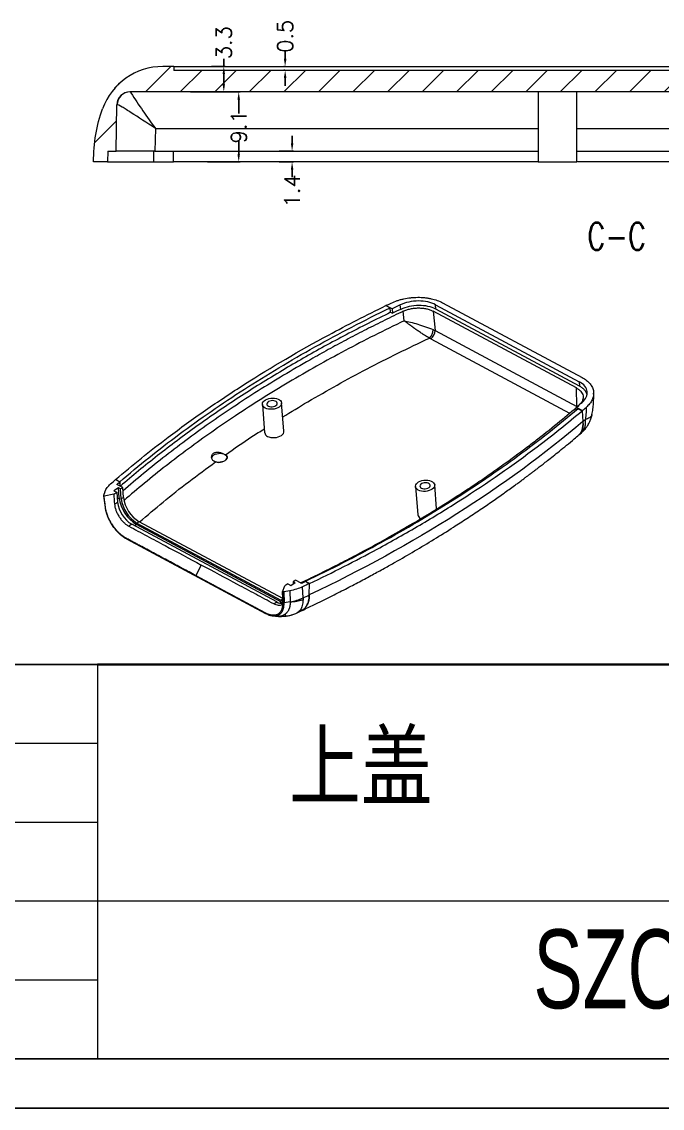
# Model space of a CAD drawing. Header units: inches. Extents: x 2883 to 4028, y 1129 to 1398.
# Drawn here: x 3093.4 to 3176.6, y 1128.8 to 1269.9 of the extents above; entities that cross this region are included whole.
import ezdxf

# ---------------------------------------------------------------- set-up
doc = ezdxf.new("R2010")
doc.units = ezdxf.units.IN
doc.header["$LTSCALE"] = 15
doc.layers.add('文字', color=81, linetype='Continuous')
doc.layers.add('粗实线', color=7, linetype='Continuous', lineweight=30)
doc.layers.add('细实线', color=3, linetype='Continuous', lineweight=9)
doc.styles.add('SLDTEXTSTYLE3', font='TXT', dxfattribs={"width": 0.75, "bigfont": 'bigfont'})
doc.styles.get("Standard").update_dxf_attribs({"font": 'txt', "bigfont": 'gbcbig.shx'})
doc.styles.add('宋体', font='', dxfattribs={"width": 0.8, "height": 3.5})
doc.styles.add('长仿宋', font='', dxfattribs={"width": 0.7, "height": 4})
doc.styles.get('宋体').set_extended_font_data('SimSun')
doc.styles.get('长仿宋').set_extended_font_data('SimSun')
doc.dimstyles.new('2.5', dxfattribs={"dimtxt": 2, "dimasz": 1, "dimexe": 0.18, "dimexo": 0.0625, "dimgap": 0.09, "dimtad": 0, "dimdsep": 46, "dimtxsty": 'Standard', "dimcen": 1, "dimclrd": 3, "dimclre": 3, "dimadec": 0, "dimazin": 2, "dimtfac": 1, "dimtofl": 0, "dimtmove": 0, "dimatfit": 3, "dimfxl": 1, "dimtolj": 1, "dimtzin": 0, "dimarcsym": 0})

# ---------------------------------------------------------------- blocks, each defined once
blk = doc.blocks.new('SW_NOTE_4')
at = {"color": 0, "linetype": 'Continuous', "lineweight": 0, "insert": (22.23, 5.8), "char_height": 3.5, "attachment_point": 2, "style": 'SLDTEXTSTYLE3'}
blk.add_mtext('C-C', dxfattribs=at)
blk = doc.blocks.new('*D271')
at = {"color": 3, "lineweight": -2}
for p, q in [((3119.63, 1264.12), (3119.63, 1265.12)), ((3118.03, 1264.12), (3119.81, 1264.12)), ((3119.63, 1261.82), (3119.63, 1263.12)), ((3118.03, 1260.82), (3119.81, 1260.82))]:
    blk.add_line(p, q, dxfattribs=at)
at = {"color": 3}
for points in [[(3119.46, 1263.12), (3119.79, 1263.12), (3119.63, 1264.12)], [(3119.46, 1261.82), (3119.79, 1261.82), (3119.63, 1260.82)]]:
    blk.add_solid(points, dxfattribs=at)
at = {"layer": 'Defpoints', "color": 0}
for p in [(3117.97, 1264.12), (3119.63, 1264.12), (3117.97, 1260.82)]:
    blk.add_point(p, dxfattribs=at)
at = {"color": 0, "insert": (3119.63, 1267.21), "char_height": 2, "attachment_point": 5, "rotation": 90}
blk.add_mtext('\\A1;3.3', dxfattribs=at)
blk = doc.blocks.new('*D272')
at = {"color": 3, "lineweight": -2}
for p, q in [((3127.6, 1265.12), (3127.6, 1266.12)), ((3127.54, 1264.12), (3127.42, 1264.12)), ((3127.54, 1263.62), (3127.42, 1263.62)), ((3127.6, 1262.62), (3127.6, 1261.62))]:
    blk.add_line(p, q, dxfattribs=at)
at = {"color": 3}
for points in [[(3127.43, 1265.12), (3127.77, 1265.12), (3127.6, 1264.12)], [(3127.43, 1262.62), (3127.77, 1262.62), (3127.6, 1263.62)]]:
    blk.add_solid(points, dxfattribs=at)
at = {"layer": 'Defpoints', "color": 0}
for p in [(3127.6, 1264.12), (3127.6, 1264.12), (3127.6, 1263.62)]:
    blk.add_point(p, dxfattribs=at)
at = {"color": 0, "insert": (3127.6, 1268.04), "char_height": 2, "attachment_point": 5, "rotation": 90}
blk.add_mtext('\\A1;0.5', dxfattribs=at)
blk = doc.blocks.new('*D273')
at = {"color": 3, "lineweight": -2}
for p, q in [((3115.29, 1260.82), (3121.75, 1260.82)), ((3121.57, 1259.82), (3121.57, 1258.02)), ((3121.57, 1252.72), (3121.57, 1254.51)), ((3117.5, 1251.72), (3121.75, 1251.72))]:
    blk.add_line(p, q, dxfattribs=at)
at = {"color": 3}
for points in [[(3121.4, 1259.82), (3121.73, 1259.82), (3121.57, 1260.82)], [(3121.4, 1252.72), (3121.73, 1252.72), (3121.57, 1251.72)]]:
    blk.add_solid(points, dxfattribs=at)
at = {"layer": 'Defpoints', "color": 0}
for p in [(3115.23, 1260.82), (3121.57, 1260.82), (3117.44, 1251.72)]:
    blk.add_point(p, dxfattribs=at)
at = {"color": 0, "insert": (3121.57, 1256.27), "char_height": 2, "attachment_point": 5, "rotation": 90}
blk.add_mtext('\\A1;9.1', dxfattribs=at)
blk = doc.blocks.new('*D274')
at = {"color": 3, "lineweight": -2}
for p, q in [((3128.5, 1254.12), (3128.5, 1255.12)), ((3126.83, 1253.12), (3128.68, 1253.12)), ((3126.83, 1251.72), (3128.68, 1251.72)), ((3128.5, 1250.72), (3128.5, 1249.72))]:
    blk.add_line(p, q, dxfattribs=at)
at = {"color": 3}
for points in [[(3128.34, 1254.12), (3128.67, 1254.12), (3128.5, 1253.12)], [(3128.34, 1250.72), (3128.67, 1250.72), (3128.5, 1251.72)]]:
    blk.add_solid(points, dxfattribs=at)
at = {"layer": 'Defpoints', "color": 0}
for p in [(3126.77, 1253.12), (3126.77, 1251.72), (3128.5, 1251.72)]:
    blk.add_point(p, dxfattribs=at)
at = {"color": 0, "insert": (3128.5, 1247.96), "char_height": 2, "attachment_point": 5, "rotation": 90}
blk.add_mtext('\\A1;1.4', dxfattribs=at)

msp = doc.modelspace()

# ---------------------------------------------------------------- hatches: boundary and pattern name
at = {"linetype": 'Continuous', "lineweight": 0}
h = msp.add_hatch(dxfattribs=at)
h.set_pattern_fill('ANSI31', color=4, style=0)
h.set_pattern_definition([(45, (2670.899, 1087.1653), (-2.245064, 2.245064), [])])
edge = h.paths.add_edge_path(flags=0)
edge.add_line((3220.11, 1261.915), (3220.11, 1261.944))
edge.add_arc((3219.81, 1261.944), 0.3, 0, 59.53447)
edge.add_line((3219.962, 1262.202), (3218.823, 1262.873))
edge.add_arc((3214.259, 1255.115), 9, 59.53286, 90.00185)
edge.add_line((3214.259, 1264.115), (3213.859, 1264.115))
edge.add_line((3213.859, 1264.115), (3213.859, 1263.615))
edge.add_line((3213.859, 1263.615), (3113.159, 1263.615))
edge.add_line((3113.159, 1263.615), (3113.159, 1264.115))
edge.add_line((3113.159, 1264.115), (3111.689, 1264.115))
edge.add_arc((3111.689, 1255.815), 8.3, 90, 160.15821)
edge.add_spline(control_points=[(3103.882, 1258.633), (3103.101, 1256.468), (3102.71, 1254.162), (3102.71, 1251.715)], knot_values=[0.6238136, 0.6238136, 0.6238136, 0.6238136, 1, 1, 1, 1], weights=[1, 1, 1, 1], degree=3, periodic=0)
edge.add_line((3102.71, 1251.715), (3104.51, 1251.715))
edge.add_line((3104.51, 1251.715), (3104.559, 1253.115))
edge.add_line((3104.559, 1253.115), (3105.635, 1253.115))
edge.add_line((3105.635, 1253.115), (3105.74, 1259.145))
edge.add_arc((3107.439, 1259.115), 1.7, 90, 179, ccw=False)
edge.add_line((3107.439, 1260.815), (3214.31, 1260.815))
edge.add_line((3214.31, 1260.815), (3214.31, 1260.215))
edge.add_line((3214.31, 1260.215), (3215.135, 1260.215))
edge.add_line((3215.135, 1260.215), (3215.135, 1260.79))
edge.add_line((3215.135, 1260.79), (3216.785, 1260.79))
edge.add_line((3216.785, 1260.79), (3216.785, 1259.765))
edge.add_line((3216.785, 1259.765), (3217.885, 1259.765))
edge.add_line((3217.885, 1259.765), (3220.11, 1261.915))

# ---------------------------------------------------------------- linework, layer by layer
at = {"color": 7, "linetype": 'Continuous', "lineweight": 15}
for p, q in [((3113.159, 1264.115), (3111.689, 1264.115)), ((3113.159, 1264.115), (3113.159, 1263.615)), ((3213.859, 1263.615), (3113.159, 1263.615)), ((3214.31, 1260.815), (3107.439, 1260.815)), ((3160.477, 1260.815), (3160.477, 1251.715)), ((3165.477, 1251.715), (3165.477, 1260.815)), ((3105.635, 1253.115), (3105.74, 1259.145)), ((3110.736, 1256.077), (3110.683, 1253.115)), ((3104.559, 1253.115), (3104.51, 1251.715)), ((3104.559, 1253.115), (3105.635, 1253.115)), ((3110.493, 1253.115), (3110.485, 1251.715)), ((3113.11, 1251.715), (3113.11, 1253.115)), ((3104.51, 1251.715), (3102.71, 1251.715)), ((3160.477, 1251.715), (3165.477, 1251.715)), ((3140.7, 1233.049), (3141.236, 1232.762)), ((3141.236, 1232.762), (3140.7, 1233.049)), ((3141.487, 1232.627), (3141.236, 1232.762)), ((3141.307, 1232.182), (3141.236, 1232.762)), ((3141.487, 1232.627), (3141.549, 1232.052)), ((3142.617, 1232.565), (3142.558, 1233.142)), ((3147.14, 1233.163), (3165.816, 1223.153)), ((3147.168, 1232.586), (3147.14, 1233.163)), ((3165.844, 1222.576), (3147.168, 1232.586)), ((3148.057, 1233.418), (3166.17, 1223.709)), ((3141.307, 1232.182), (3141.549, 1232.052)), ((3143.069, 1231.075), (3142.94, 1232.313)), ((3165.439, 1222.347), (3146.813, 1232.331)), ((3146.813, 1232.331), (3147.075, 1229.812)), ((3147.075, 1229.812), (3165.488, 1219.942)), ((3165.816, 1223.153), (3165.844, 1222.576)), ((3165.488, 1219.942), (3165.439, 1222.347)), ((3124.647, 1220.209), (3124.938, 1216.53)), ((3127.431, 1216.727), (3127.139, 1220.406)), ((3165.648, 1219.677), (3165.397, 1219.811)), ((3165.413, 1219.483), (3165.397, 1219.811)), ((3165.648, 1219.677), (3166.183, 1219.39)), ((3165.648, 1219.677), (3165.648, 1219.661)), ((3166.183, 1219.39), (3165.648, 1219.677)), ((3166.183, 1219.39), (3166.29, 1217.987)), ((3166.183, 1219.39), (3166.29, 1217.987)), ((3165.749, 1216.246), (3166.081, 1216.528)), ((3106.113, 1210.162), (3105.577, 1210.45)), ((3105.577, 1210.45), (3106.113, 1210.162)), ((3106.501, 1209.415), (3105.728, 1209.829)), ((3106.16, 1209.598), (3106.113, 1210.162)), ((3106.113, 1210.162), (3106.135, 1209.612)), ((3104.191, 1208.874), (3104.019, 1208.398)), ((3105.327, 1208.562), (3104.072, 1208.312)), ((3105.327, 1208.562), (3105.716, 1208.81)), ((3105.937, 1209.376), (3105.354, 1209.004)), ((3105.354, 1209.004), (3105.716, 1208.81)), ((3105.716, 1208.81), (3105.818, 1207.516)), ((3106.039, 1208.082), (3105.937, 1209.376)), ((3106.21, 1209.229), (3105.937, 1209.376)), ((3106.501, 1209.415), (3106.21, 1209.229)), ((3106.312, 1207.935), (3106.21, 1209.229)), ((3106.604, 1208.121), (3106.501, 1209.415)), ((3144.535, 1209.549), (3144.826, 1205.87)), ((3147.274, 1206.632), (3147.027, 1209.746)), ((3104.018, 1208.364), (3104.199, 1206.882)), ((3104.241, 1206.841), (3104.059, 1208.319)), ((3104.059, 1208.319), (3104.072, 1208.312)), ((3105.43, 1207.268), (3105.818, 1207.516)), ((3106.604, 1208.121), (3106.312, 1207.935)), ((3107.683, 1204.639), (3107.295, 1204.391)), ((3126.513, 1194.546), (3107.683, 1204.639)), ((3127.129, 1194.503), (3108.299, 1204.596)), ((3108.642, 1204.977), (3108.351, 1204.791)), ((3108.351, 1204.791), (3127.04, 1194.774)), ((3127.292, 1194.981), (3108.642, 1204.977)), ((3145.19, 1205.405), (3145.235, 1205.382)), ((3125.019, 1193.124), (3106.969, 1202.799)), ((3106.995, 1202.74), (3125.062, 1193.055)), ((3116.71, 1199.344), (3115.993, 1197.973)), ((3128.928, 1197.394), (3128.636, 1197.208)), ((3128.91, 1197.062), (3128.636, 1197.208)), ((3128.636, 1197.208), (3128.661, 1196.903)), ((3129.701, 1196.98), (3128.928, 1197.394)), ((3130.234, 1197.233), (3130.77, 1196.946)), ((3130.234, 1197.233), (3130.77, 1196.946)), ((3127.261, 1195.882), (3127.577, 1196.636)), ((3127.261, 1195.882), (3127.274, 1195.875)), ((3127.274, 1195.875), (3127.322, 1194.469)), ((3128.207, 1196.001), (3127.412, 1195.859)), ((3127.412, 1195.859), (3127.459, 1194.447)), ((3127.966, 1196.884), (3127.577, 1196.636)), ((3127.966, 1196.884), (3128.327, 1196.69)), ((3128.207, 1196.001), (3128.255, 1194.577)), ((3128.327, 1196.69), (3128.91, 1197.062)), ((3129.92, 1195.068), (3129.871, 1196.519)), ((3130.74, 1195.457), (3130.77, 1196.946)), ((3130.74, 1195.457), (3130.77, 1196.946)), ((3126.125, 1194.298), (3126.513, 1194.546)), ((3127.303, 1194.653), (3127.04, 1194.774)), ((3127.311, 1194.414), (3127.129, 1194.503)), ((3128.255, 1194.57), (3127.459, 1194.447)), ((3128.255, 1194.57), (3128.255, 1194.577)), ((3129.16, 1193.136), (3129.666, 1193.377))]:
    msp.add_line(p, q, dxfattribs=at)
at = {"color": 8, "linetype": 'Continuous', "lineweight": 15}
for p, q in [((3146.529, 1228.753), (3164.559, 1219.089)), ((3165.525, 1219.92), (3165.488, 1219.942)), ((3165.488, 1219.942), (3165.49, 1219.886)), ((3105.786, 1207.92), (3106.039, 1208.082)), ((3108.299, 1204.596), (3108.054, 1204.44)), ((3106.984, 1202.755), (3107.03, 1202.728)), ((3127.129, 1194.503), (3126.934, 1194.379)), ((3127.04, 1194.774), (3127.293, 1194.935))]:
    msp.add_line(p, q, dxfattribs=at)
for p, q in [((3103.241, 1186.411), (3026.382, 1186.411)), ((2892.756, 1135.172), (3256.96, 1135.172)), ((2882.911, 1128.767), (3263.365, 1128.767))]:
    msp.add_line(p, q)
at = {"color": 7, "linetype": 'Continuous', "lineweight": 15, "flags": 128}
for points in [[(3125.011, 1219.744), (3124.851, 1219.85), (3124.735, 1219.976), (3124.665, 1220.115), (3124.646, 1220.262), (3124.678, 1220.41), (3124.76, 1220.555), (3124.888, 1220.689), (3125.058, 1220.808), (3125.261, 1220.906), (3125.491, 1220.98), (3125.736, 1221.026), (3125.989, 1221.043), (3126.237, 1221.029), (3126.472, 1220.987), (3126.682, 1220.916), (3126.861, 1220.82), (3126.999, 1220.704), (3127.093, 1220.571), (3127.137, 1220.427), (3127.131, 1220.279), (3127.073, 1220.131), (3126.968, 1219.991), (3126.818, 1219.864), (3126.631, 1219.755), (3126.413, 1219.669), (3126.175, 1219.608), (3125.924, 1219.577), (3125.672, 1219.575), (3125.43, 1219.603), (3125.206, 1219.66), (3125.011, 1219.744)], [(3125.417, 1220.003), (3125.563, 1219.945), (3125.733, 1219.915), (3125.916, 1219.913), (3126.097, 1219.941), (3126.262, 1219.996), (3126.401, 1220.074), (3126.501, 1220.169), (3126.557, 1220.274), (3126.563, 1220.382), (3126.52, 1220.485), (3126.43, 1220.574), (3126.301, 1220.644), (3126.141, 1220.688), (3125.963, 1220.704), (3125.779, 1220.691), (3125.604, 1220.65), (3125.451, 1220.583), (3125.33, 1220.495), (3125.251, 1220.394), (3125.22, 1220.286), (3125.239, 1220.18), (3125.306, 1220.083), (3125.417, 1220.003)], [(3125.302, 1216.065), (3125.498, 1215.981), (3125.721, 1215.924), (3125.964, 1215.896), (3126.215, 1215.898), (3126.466, 1215.929), (3126.705, 1215.989), (3126.922, 1216.076), (3127.11, 1216.185), (3127.259, 1216.312), (3127.365, 1216.452), (3127.422, 1216.6), (3127.431, 1216.727)], [(3118.057, 1213.197), (3118.062, 1213.29), (3118.112, 1213.421), (3118.209, 1213.544), (3118.349, 1213.654), (3118.524, 1213.745), (3118.725, 1213.812), (3118.943, 1213.853), (3119.166, 1213.864), (3119.384, 1213.846), (3119.585, 1213.8), (3119.76, 1213.727), (3119.899, 1213.631), (3119.996, 1213.518), (3120.046, 1213.393), (3120.046, 1213.262), (3119.996, 1213.131), (3119.899, 1213.008), (3119.759, 1212.898), (3119.584, 1212.807), (3119.383, 1212.74), (3119.165, 1212.699), (3118.942, 1212.688), (3118.724, 1212.706), (3118.523, 1212.752), (3118.348, 1212.825), (3118.348, 1212.825)], [(3118.544, 1212.746), (3118.753, 1212.702), (3118.978, 1212.688), (3119.207, 1212.705), (3119.428, 1212.752), (3119.629, 1212.827), (3119.8, 1212.925), (3119.931, 1213.042), (3120.017, 1213.171), (3120.051, 1213.306), (3120.033, 1213.439), (3119.964, 1213.564), (3119.847, 1213.673)], [(3144.898, 1209.084), (3144.739, 1209.19), (3144.622, 1209.316), (3144.553, 1209.455), (3144.534, 1209.602), (3144.566, 1209.75), (3144.648, 1209.895), (3144.776, 1210.029), (3144.945, 1210.148), (3145.149, 1210.246), (3145.378, 1210.32), (3145.624, 1210.366), (3145.876, 1210.383), (3146.125, 1210.369), (3146.359, 1210.327), (3146.57, 1210.256), (3146.748, 1210.16), (3146.887, 1210.044), (3146.98, 1209.911), (3147.025, 1209.767), (3147.018, 1209.619), (3146.961, 1209.471), (3146.856, 1209.331), (3146.706, 1209.204), (3146.519, 1209.095), (3146.301, 1209.008), (3146.062, 1208.948), (3145.812, 1208.917), (3145.56, 1208.915), (3145.317, 1208.943), (3145.094, 1209), (3144.898, 1209.084)], [(3145.304, 1209.343), (3145.45, 1209.285), (3145.621, 1209.255), (3145.804, 1209.253), (3145.984, 1209.281), (3146.15, 1209.336), (3146.288, 1209.414), (3146.389, 1209.509), (3146.445, 1209.614), (3146.451, 1209.722), (3146.408, 1209.825), (3146.318, 1209.914), (3146.188, 1209.984), (3146.028, 1210.028), (3145.85, 1210.044), (3145.667, 1210.031), (3145.492, 1209.99), (3145.339, 1209.923), (3145.218, 1209.835), (3145.139, 1209.734), (3145.108, 1209.626), (3145.126, 1209.52), (3145.194, 1209.423), (3145.304, 1209.343)]]:
    msp.add_lwpolyline(points, dxfattribs=at)
at = {"color": 7, "linetype": 'Continuous', "lineweight": 15}
for centre, radius, start, end in [((3111.689, 1255.815), 8.3, 90, 160.15821), ((3107.439, 1259.115), 1.7, 90, 179), ((3107.471, 1259.121), 1.695, 90.17089, 178.86862), ((3145.431, 1229.89), 1.399, 311.19398, 1.45353), ((3145.809, 1229.795), 1.266, 304.63105, 0.74522), ((3125.537, 1216.623), 0.605, 188.84735, 247.1915), ((3109.673, 1207.972), 3.882, 186.74334, 239.1661), ((3110.744, 1208.657), 4.74, 186.96415, 238.94528), ((3110.542, 1208.444), 4.26, 186.86176, 239.04768), ((3110.833, 1208.63), 4.26, 186.86176, 239.04768), ((3145.424, 1205.963), 0.605, 188.84735, 247.1915), ((3127.235, 1195.736), 1.391, 238.77012, 273.36506), ((3127.332, 1200.774), 6.266, 278.47764, 294.39812)]:
    msp.add_arc(centre, radius, start, end, dxfattribs=at)
at = {"color": 8, "linetype": 'Continuous', "lineweight": 15}
msp.add_arc((3176.936, 1305.034), 82.336, 212.59548, 216.48412, dxfattribs=at)
at = {"color": 7, "linetype": 'Continuous', "lineweight": 15}
for points, knots in [([(3113.159, 1264.115), (3129.813, 1264.115), (3146.668, 1264.115), (3180.397, 1264.115), (3197.23, 1264.115), (3213.859, 1264.115)], [0, 0, 0, 0, 0.5, 0.5, 1, 1, 1, 1]), ([(3107.466, 1260.815), (3107.481, 1260.8), (3107.499, 1260.783), (3107.56, 1260.691), (3107.568, 1260.679)], [0, 0, 0, 0, 0.8765776, 1, 1, 1, 1]), ([(3110.736, 1256.077), (3109.607, 1256.8), (3108.514, 1257.518), (3107.152, 1258.398), (3106.74, 1258.661), (3106.094, 1259.045), (3105.862, 1259.165), (3105.777, 1259.154)], [0, 0, 0, 0, 0.5, 0.5, 0.75, 0.75, 1, 1, 1, 1]), ([(3110.683, 1253.115), (3110.332, 1253.115), (3109.99, 1253.115), (3109.327, 1253.115), (3109.003, 1253.115), (3108.384, 1253.115), (3108.094, 1253.115), (3107.551, 1253.115), (3107.297, 1253.115), (3106.837, 1253.115), (3106.634, 1253.115), (3106.279, 1253.115), (3106.126, 1253.115), (3105.882, 1253.115), (3105.79, 1253.115), (3105.666, 1253.115), (3105.635, 1253.115), (3105.635, 1253.115)], [0, 0, 0, 0, 0.125, 0.125, 0.25, 0.25, 0.375, 0.375, 0.5, 0.5, 0.625, 0.625, 0.75, 0.75, 0.875, 0.875, 1, 1, 1, 1]), ([(3110.683, 1253.115), (3112.661, 1253.115), (3116.616, 1253.115), (3122.569, 1253.115), (3128.538, 1253.115), (3134.521, 1253.115), (3141.568, 1253.115), (3149.681, 1253.115), (3156.338, 1253.115), (3159.938, 1253.115), (3160.477, 1253.115)], [0, 0, 0, 0, 0.1200376, 0.2400751, 0.3601533, 0.4803541, 0.6005963, 0.7840543, 0.9676629, 1, 1, 1, 1]), ([(3165.477, 1253.115), (3166.339, 1253.115), (3170.273, 1253.115), (3177.302, 1253.115), (3186.557, 1253.115), (3195.829, 1253.115), (3205.088, 1253.115), (3211.235, 1253.115), (3214.31, 1253.115)], [0, 0, 0, 0, 0.0527374, 0.2404884, 0.4299732, 0.6196165, 0.809731, 1, 1, 1, 1]), ([(3104.51, 1251.715), (3104.51, 1251.715), (3105.111, 1251.715), (3106.204, 1251.715), (3107.298, 1251.715), (3108.818, 1251.715), (3110.485, 1251.715)], [0, 0, 0, 0, 0.5, 0.5, 0.5, 1, 1, 1, 1]), ([(3160.433, 1251.715), (3157.921, 1251.715), (3152.762, 1251.715), (3144.944, 1251.715), (3136.98, 1251.715), (3129.008, 1251.715), (3121.046, 1251.715), (3115.756, 1251.715), (3113.11, 1251.715)], [0, 0, 0, 0, 0.1586065, 0.3257798, 0.4940806, 0.6624835, 0.8311914, 1, 1, 1, 1]), ([(3213.01, 1251.715), (3210.604, 1251.715), (3205.791, 1251.715), (3198.542, 1251.715), (3191.272, 1251.715), (3183.98, 1251.715), (3176.473, 1251.715), (3170.332, 1251.715), (3166.628, 1251.715), (3165.563, 1251.715)], [0, 0, 0, 0, 0.15322003, 0.30644024, 0.45973654, 0.61326463, 0.76687129, 0.93298755, 1, 1, 1, 1]), ([(3141.387, 1233.38), (3141.634, 1233.499), (3141.894, 1233.604), (3142.301, 1233.741), (3142.44, 1233.784), (3142.723, 1233.862), (3142.869, 1233.898), (3143.31, 1233.994), (3143.607, 1234.042), (3144.058, 1234.092), (3144.209, 1234.105), (3144.513, 1234.122), (3144.666, 1234.127), (3145.122, 1234.13), (3145.42, 1234.116), (3145.859, 1234.071), (3146.003, 1234.053), (3146.29, 1234.007), (3146.432, 1233.98), (3146.847, 1233.89), (3147.109, 1233.815), (3147.605, 1233.638), (3147.84, 1233.534), (3148.057, 1233.418)], [0, 0, 0, 0, 0.125, 0.125, 0.1875, 0.1875, 0.25, 0.25, 0.375, 0.375, 0.4375, 0.4375, 0.5, 0.5, 0.625, 0.625, 0.6875, 0.6875, 0.75, 0.75, 0.875, 0.875, 1, 1, 1, 1]), ([(3105.577, 1210.45), (3107.758, 1212.326), (3110.034, 1214.161), (3113.977, 1217.139), (3115.589, 1218.306), (3118.898, 1220.602), (3120.596, 1221.731), (3125.818, 1225.061), (3129.452, 1227.191), (3135.669, 1230.544), (3138.157, 1231.816), (3140.7, 1233.049)], [0.09727704, 0.09727704, 0.09727704, 0.09727704, 0.28260282, 0.28260282, 0.40515184, 0.40515184, 0.52770086, 0.52770086, 0.7727989, 0.7727989, 0.93042382, 0.93042382, 0.93042382, 0.93042382]), ([(3106.113, 1210.162), (3107.338, 1211.218), (3108.596, 1212.262), (3111.171, 1214.323), (3112.49, 1215.34), (3115.189, 1217.347), (3116.569, 1218.337), (3119.392, 1220.289), (3120.832, 1221.249), (3123.769, 1223.139), (3125.266, 1224.069), (3128.319, 1225.897), (3129.874, 1226.796), (3134.613, 1229.439), (3137.875, 1231.134), (3141.236, 1232.762)], [0, 0, 0, 0, 0.125, 0.125, 0.25, 0.25, 0.375, 0.375, 0.5, 0.5, 0.625, 0.625, 0.75, 0.75, 1, 1, 1, 1]), ([(3147.14, 1233.163), (3146.545, 1233.483), (3145.756, 1233.656), (3144.917, 1233.652), (3144.079, 1233.648), (3143.24, 1233.467), (3142.558, 1233.142)], [0, 0, 0, 0, 0.5, 0.5, 0.5, 1, 1, 1, 1]), ([(3147.168, 1232.586), (3146.576, 1232.903), (3145.793, 1233.075), (3144.96, 1233.072), (3144.127, 1233.068), (3143.295, 1232.888), (3142.617, 1232.565)], [0, 0, 0, 0, 0.5, 0.5, 0.5, 1, 1, 1, 1]), ([(3142.94, 1232.313), (3143.084, 1232.381), (3143.235, 1232.442), (3143.551, 1232.548), (3143.716, 1232.593), (3144.058, 1232.667), (3144.231, 1232.695), (3144.58, 1232.733), (3144.757, 1232.743), (3145.11, 1232.744), (3145.283, 1232.736), (3145.622, 1232.701), (3145.79, 1232.675), (3146.111, 1232.604), (3146.263, 1232.561), (3146.55, 1232.458), (3146.687, 1232.398), (3146.813, 1232.331)], [0, 0, 0, 0, 0.125, 0.125, 0.25, 0.25, 0.375, 0.375, 0.5, 0.5, 0.625, 0.625, 0.75, 0.75, 0.875, 0.875, 1, 1, 1, 1]), ([(3141.307, 1232.182), (3140.333, 1231.705), (3138.386, 1230.75), (3135.527, 1229.274), (3132.713, 1227.765), (3129.951, 1226.219), (3127.167, 1224.596), (3124.369, 1222.893), (3121.564, 1221.105), (3118.827, 1219.28), (3116.153, 1217.413), (3113.545, 1215.506), (3111.006, 1213.56), (3108.544, 1211.588), (3106.97, 1210.25), (3106.187, 1209.584)], [0, 0, 0, 0, 0.0728157, 0.1456315, 0.2184836, 0.2914459, 0.3644454, 0.4434804, 0.5225638, 0.6017929, 0.6810705, 0.7608846, 0.8407474, 0.9207551, 1, 1, 1, 1]), ([(3142.94, 1232.313), (3142.134, 1231.925), (3140.522, 1231.148), (3138.146, 1229.954), (3135.8, 1228.736), (3133.488, 1227.494), (3130.812, 1226.007), (3127.798, 1224.258), (3124.479, 1222.228), (3121.248, 1220.144), (3118.1, 1218.002), (3115.038, 1215.806), (3112.069, 1213.553), (3109.222, 1211.281), (3107.421, 1209.74), (3106.535, 1208.982)], [0, 0, 0, 0, 0.0578501, 0.1157002, 0.1735698, 0.2314986, 0.2894473, 0.3778617, 0.4663488, 0.5550565, 0.6438383, 0.7334399, 0.8231165, 0.9130159, 1, 1, 1, 1]), ([(3146.352, 1228.837), (3146.327, 1228.85), (3146.278, 1228.876), (3146.201, 1228.917), (3146.122, 1228.961), (3146.039, 1229.008), (3145.954, 1229.057), (3145.866, 1229.109), (3145.776, 1229.164), (3145.683, 1229.221), (3145.589, 1229.28), (3145.382, 1229.412), (3145.047, 1229.636), (3144.678, 1229.893), (3144.383, 1230.102), (3144.101, 1230.304), (3143.797, 1230.527), (3143.547, 1230.714), (3143.365, 1230.85), (3143.222, 1230.959), (3143.117, 1231.039), (3143.069, 1231.075)], [0, 0, 0, 0, 0.0231997, 0.0468127, 0.0708381, 0.0952734, 0.1201146, 0.1453565, 0.1709924, 0.1970147, 0.2234147, 0.2501829, 0.3694445, 0.4996898, 0.5586985, 0.624091, 0.7492832, 0.8420431, 0.8749073, 0.9422889, 1, 1, 1, 1]), ([(3143.069, 1231.075), (3143.568, 1230.996), (3144.169, 1230.849), (3145.152, 1230.546), (3145.498, 1230.43), (3146.185, 1230.181), (3146.53, 1230.046), (3146.829, 1229.925)], [0, 0, 0, 0, 0.5, 0.5, 0.75, 0.75, 1, 1, 1, 1]), ([(3166.18, 1220.48), (3166.674, 1220.906), (3166.909, 1221.411), (3166.842, 1221.9), (3166.775, 1222.389), (3166.411, 1222.834), (3165.816, 1223.153)], [0, 0, 0, 0, 0.5, 0.5, 0.5, 1, 1, 1, 1]), ([(3166.823, 1221.47), (3166.814, 1221.515), (3166.784, 1221.675), (3166.63, 1221.932), (3166.365, 1222.23), (3166.085, 1222.44), (3165.896, 1222.546), (3165.844, 1222.576)], [0, 0, 0, 0, 0.1040756, 0.3688641, 0.6336747, 0.8984846, 1, 1, 1, 1]), ([(3166.17, 1223.709), (3166.387, 1223.593), (3166.581, 1223.467), (3166.839, 1223.262), (3166.92, 1223.191), (3167.071, 1223.044), (3167.141, 1222.968), (3167.333, 1222.734), (3167.434, 1222.572), (3167.549, 1222.32), (3167.58, 1222.235), (3167.631, 1222.061), (3167.65, 1221.973), (3167.685, 1221.707), (3167.682, 1221.529), (3167.637, 1221.262), (3167.615, 1221.173), (3167.559, 1220.994), (3167.523, 1220.905), (3167.399, 1220.64), (3167.291, 1220.469), (3167.026, 1220.136), (3166.868, 1219.973), (3166.687, 1219.819)], [0, 0, 0, 0, 0.125, 0.125, 0.1875, 0.1875, 0.25, 0.25, 0.375, 0.375, 0.4375, 0.4375, 0.5, 0.5, 0.625, 0.625, 0.6875, 0.6875, 0.75, 0.75, 0.875, 0.875, 1, 1, 1, 1]), ([(3165.439, 1222.347), (3165.552, 1222.279), (3165.779, 1222.144), (3166.033, 1221.898), (3166.214, 1221.629), (3166.312, 1221.342), (3166.325, 1221.045), (3166.251, 1220.747), (3166.111, 1220.472), (3165.962, 1220.309), (3165.895, 1220.236)], [0, 0, 0, 0, 0.1281418, 0.2562829, 0.384431, 0.5125783, 0.6406001, 0.7686213, 0.8964809, 1, 1, 1, 1]), ([(3167.462, 1218.892), (3167.506, 1219.134), (3167.593, 1219.614), (3167.66, 1220.294), (3167.689, 1220.907), (3167.688, 1221.356), (3167.679, 1221.614), (3167.676, 1221.696)], [0, 0, 0, 0, 0.2504602, 0.4969592, 0.7164434, 0.9098744, 1, 1, 1, 1]), ([(3129.608, 1197.03), (3130.238, 1197.331), (3131.879, 1198.115), (3134.282, 1199.319), (3137.412, 1200.942), (3140.543, 1202.645), (3143.707, 1204.459), (3146.779, 1206.298), (3149.506, 1208.012), (3152.036, 1209.678), (3154.006, 1211.02), (3156.33, 1212.657), (3158.471, 1214.233), (3160.927, 1216.115), (3163.211, 1217.933), (3164.938, 1219.401), (3165.747, 1220.088)], [0, 0, 0, 0, 0.0455474, 0.1185711, 0.1769911, 0.2794225, 0.3575439, 0.4245064, 0.5249507, 0.5811209, 0.6373094, 0.693856, 0.7843405, 0.8295897, 0.9201678, 1, 1, 1, 1]), ([(3130.234, 1197.233), (3131.924, 1198.04), (3133.592, 1198.864), (3136.876, 1200.545), (3138.493, 1201.402), (3141.674, 1203.15), (3143.24, 1204.041), (3146.317, 1205.857), (3147.827, 1206.78), (3150.788, 1208.657), (3152.24, 1209.61), (3155.086, 1211.549), (3156.481, 1212.534), (3160.569, 1215.527), (3163.17, 1217.576), (3165.648, 1219.677)], [0, 0, 0, 0, 0.125, 0.125, 0.25, 0.25, 0.375, 0.375, 0.5, 0.5, 0.625, 0.625, 0.75, 0.75, 1, 1, 1, 1]), ([(3166.687, 1219.819), (3166.689, 1219.757), (3166.693, 1219.634), (3166.695, 1219.384), (3166.69, 1219.144), (3166.675, 1218.881), (3166.656, 1218.672), (3166.628, 1218.448), (3166.604, 1218.307), (3166.594, 1218.245)], [0, 0, 0, 0, 0.1254548, 0.2507806, 0.5006956, 0.5931903, 0.7499195, 0.8899007, 1, 1, 1, 1]), ([(3130.77, 1196.946), (3133.775, 1198.381), (3136.701, 1199.868), (3141.427, 1202.426), (3143.273, 1203.467), (3146.893, 1205.596), (3148.667, 1206.684), (3153.881, 1210.019), (3157.19, 1212.322), (3162.357, 1216.238), (3164.306, 1217.8), (3166.183, 1219.39)], [0.09727704, 0.09727704, 0.09727704, 0.09727704, 0.28260282, 0.28260282, 0.40515184, 0.40515184, 0.52770086, 0.52770086, 0.7727989, 0.7727989, 0.93042382, 0.93042382, 0.93042382, 0.93042382]), ([(3166.085, 1216.526), (3166.176, 1216.609), (3166.347, 1216.763), (3166.557, 1216.998), (3166.715, 1217.197), (3166.848, 1217.387), (3166.99, 1217.613), (3167.156, 1217.929), (3167.337, 1218.361), (3167.418, 1218.702), (3167.463, 1218.891)], [0, 0, 0, 0, 0.1331588, 0.2474724, 0.3381767, 0.4066666, 0.4974034, 0.6243129, 0.7909056, 1, 1, 1, 1]), ([(3166.29, 1217.987), (3161.321, 1213.773), (3155.839, 1209.754), (3143.929, 1202.207), (3137.52, 1198.691), (3130.74, 1195.457)], [0, 0, 0, 0, 0.5, 0.5, 1, 1, 1, 1]), ([(3165.743, 1216.254), (3165.809, 1216.309), (3165.981, 1216.453), (3166.161, 1216.8), (3166.287, 1217.273), (3166.309, 1217.686), (3166.293, 1217.937), (3166.29, 1217.987)], [0, 0, 0, 0, 0.16203204, 0.42387961, 0.67558827, 0.93477767, 1, 1, 1, 1]), ([(3166.29, 1217.987), (3166.296, 1217.798), (3166.309, 1217.415), (3166.206, 1216.934), (3166.051, 1216.561), (3165.894, 1216.401), (3165.83, 1216.335)], [0, 0, 0, 0, 0.2691267, 0.5461267, 0.8152314, 1, 1, 1, 1]), ([(3129.833, 1193.457), (3130.331, 1193.694), (3131.55, 1194.273), (3133.416, 1195.197), (3135.395, 1196.201), (3137.223, 1197.156), (3138.906, 1198.057), (3140.449, 1198.903), (3142.278, 1199.928), (3144.441, 1201.177), (3146.974, 1202.697), (3149.238, 1204.111), (3151.23, 1205.4), (3152.918, 1206.523), (3154.52, 1207.619), (3156.002, 1208.66), (3157.095, 1209.447), (3157.843, 1209.994), (3158.282, 1210.317), (3158.686, 1210.617), (3159.036, 1210.879), (3159.314, 1211.088), (3159.522, 1211.245), (3159.672, 1211.359), (3159.801, 1211.457), (3159.981, 1211.594), (3160.26, 1211.807), (3160.653, 1212.109), (3161.14, 1212.487), (3161.738, 1212.955), (3162.446, 1213.516), (3163.268, 1214.177), (3164.186, 1214.928), (3165.027, 1215.626), (3165.555, 1216.077), (3165.751, 1216.244)], [0, 0, 0, 0, 0.0363979, 0.0890741, 0.1385372, 0.184788, 0.2278271, 0.2676546, 0.304386, 0.3710687, 0.4393636, 0.5092803, 0.5578643, 0.6068229, 0.6533359, 0.696797, 0.7372075, 0.7509007, 0.7642051, 0.7769182, 0.7876538, 0.7961495, 0.8024052, 0.806795, 0.8098819, 0.8143082, 0.8234591, 0.835624, 0.8508031, 0.8689969, 0.8917269, 0.9178884, 0.9474823, 0.9805099, 1, 1, 1, 1]), ([(3118.544, 1212.746), (3118.479, 1212.765), (3118.42, 1212.791), (3118.312, 1212.856), (3118.263, 1212.896), (3118.18, 1212.983), (3118.145, 1213.033), (3118.09, 1213.138), (3118.071, 1213.193), (3118.046, 1213.307), (3118.042, 1213.365), (3118.049, 1213.48), (3118.06, 1213.537), (3118.099, 1213.647), (3118.126, 1213.698), (3118.196, 1213.791), (3118.239, 1213.834), (3118.338, 1213.904), (3118.394, 1213.933), (3118.516, 1213.976), (3118.581, 1213.99), (3118.786, 1214.014), (3118.934, 1214.004), (3119.154, 1213.964), (3119.226, 1213.947), (3119.369, 1213.905), (3119.439, 1213.88), (3119.57, 1213.827), (3119.633, 1213.799), (3119.749, 1213.738), (3119.801, 1213.706), (3119.847, 1213.673)], [0, 0, 0, 0, 0.0625, 0.0625, 0.125, 0.125, 0.1875, 0.1875, 0.25, 0.25, 0.3125, 0.3125, 0.375, 0.375, 0.4375, 0.4375, 0.5, 0.5, 0.5625, 0.5625, 0.625, 0.625, 0.75, 0.75, 0.8125, 0.8125, 0.875, 0.875, 0.9375, 0.9375, 1, 1, 1, 1]), ([(3104.191, 1208.874), (3104.256, 1209.053), (3104.351, 1209.229), (3104.6, 1209.57), (3104.751, 1209.733), (3104.929, 1209.889)], [0, 0, 0, 0, 0.5, 0.5, 1, 1, 1, 1]), ([(3115.993, 1197.973), (3115.407, 1198.287), (3114.236, 1198.916), (3112.478, 1199.858), (3111.013, 1200.643), (3109.841, 1201.271), (3109.109, 1201.664), (3108.523, 1201.978), (3108.083, 1202.213), (3107.717, 1202.41), (3107.424, 1202.566), (3107.241, 1202.665), (3107.095, 1202.743), (3106.985, 1202.802), (3106.875, 1202.862), (3106.764, 1202.928), (3106.654, 1202.999), (3106.544, 1203.076), (3106.434, 1203.157), (3106.288, 1203.272), (3106.144, 1203.396), (3106.029, 1203.504), (3105.976, 1203.556), (3105.941, 1203.59), (3105.776, 1203.756), (3105.49, 1204.078), (3105.124, 1204.582), (3104.807, 1205.12), (3104.551, 1205.676), (3104.394, 1206.14), (3104.317, 1206.456), (3104.287, 1206.612), (3104.272, 1206.7), (3104.259, 1206.787), (3104.25, 1206.862), (3104.242, 1206.926), (3104.237, 1206.969), (3104.223, 1207.087), (3104.199, 1207.281), (3104.167, 1207.539), (3104.125, 1207.882), (3104.093, 1208.14), (3104.072, 1208.312)], [0, 0, 0, 0, 0.125, 0.25, 0.375, 0.4375, 0.5, 0.53125, 0.5625, 0.59375, 0.609375, 0.625, 0.6328125, 0.640625, 0.6484375, 0.65625, 0.6640625, 0.671875, 0.6796875, 0.6875, 0.703125, 0.7109375, 0.7128906, 0.7148438, 0.71875, 0.75, 0.78125, 0.8125, 0.84375, 0.875, 0.890625, 0.8984375, 0.9023438, 0.90625, 0.9140625, 0.9160156, 0.9179688, 0.921875, 0.9375, 0.953125, 0.96875, 1, 1, 1, 1]), ([(3105.43, 1207.268), (3105.44, 1207.139), (3105.461, 1207.006), (3105.524, 1206.733), (3105.566, 1206.592), (3105.671, 1206.307), (3105.733, 1206.166), (3105.873, 1205.887), (3105.953, 1205.748), (3106.126, 1205.481), (3106.218, 1205.354), (3106.415, 1205.112), (3106.52, 1204.996), (3106.734, 1204.788), (3106.844, 1204.693), (3107.069, 1204.524), (3107.182, 1204.451), (3107.295, 1204.391)], [0, 0, 0, 0, 0.125, 0.125, 0.25, 0.25, 0.375, 0.375, 0.5, 0.5, 0.625, 0.625, 0.75, 0.75, 0.875, 0.875, 1, 1, 1, 1]), ([(3104.199, 1206.882), (3104.219, 1206.752), (3104.257, 1206.505), (3104.357, 1206.137), (3104.471, 1205.804), (3104.603, 1205.482), (3104.745, 1205.185), (3104.89, 1204.916), (3105.037, 1204.67), (3105.211, 1204.405), (3105.441, 1204.093), (3105.707, 1203.778), (3105.998, 1203.476), (3106.306, 1203.202), (3106.652, 1202.94), (3106.893, 1202.801), (3107.019, 1202.728)], [0, 0, 0, 0, 0.0833103, 0.1586059, 0.2260665, 0.2857671, 0.3533527, 0.4072956, 0.4522797, 0.5086385, 0.5789315, 0.663236, 0.7355729, 0.8157466, 0.9040415, 1, 1, 1, 1]), ([(3106.969, 1202.799), (3106.942, 1202.814), (3106.885, 1202.845), (3106.797, 1202.898), (3106.701, 1202.958), (3106.598, 1203.027), (3106.422, 1203.154), (3106.229, 1203.31), (3106.016, 1203.505), (3105.815, 1203.704), (3105.592, 1203.95), (3105.369, 1204.229), (3105.193, 1204.476), (3105.047, 1204.7), (3104.922, 1204.909), (3104.806, 1205.122), (3104.699, 1205.338), (3104.601, 1205.556), (3104.513, 1205.774), (3104.435, 1205.992), (3104.369, 1206.209), (3104.313, 1206.423), (3104.269, 1206.635), (3104.25, 1206.772), (3104.241, 1206.841)], [0, 0, 0, 0, 0.0215009, 0.0448287, 0.0699775, 0.0969367, 0.1256909, 0.2089947, 0.2507966, 0.2984935, 0.3755018, 0.4415367, 0.4999227, 0.5451775, 0.5904511, 0.6357577, 0.681104, 0.7264921, 0.7719226, 0.8173976, 0.8629237, 0.9085145, 0.9541942, 1, 1, 1, 1]), ([(3107.295, 1204.391), (3107.688, 1204.181), (3108.08, 1203.97), (3108.864, 1203.55), (3110.041, 1202.919), (3112.787, 1201.447), (3115.141, 1200.185), (3116.71, 1199.344)], [0, 0, 0, 0, 0.125, 0.125, 0.25, 0.5, 1, 1, 1, 1]), ([(3126.125, 1194.298), (3125.733, 1194.508), (3125.34, 1194.718), (3124.556, 1195.139), (3123.379, 1195.77), (3120.633, 1197.242), (3118.279, 1198.503), (3116.71, 1199.344)], [0, 0, 0, 0, 0.125, 0.125, 0.25, 0.5, 1, 1, 1, 1]), ([(3115.993, 1197.973), (3116.579, 1197.659), (3117.751, 1197.031), (3119.509, 1196.089), (3120.974, 1195.304), (3122.145, 1194.676), (3122.878, 1194.283), (3123.464, 1193.969), (3123.903, 1193.734), (3124.269, 1193.537), (3124.562, 1193.38), (3124.746, 1193.282), (3124.892, 1193.204), (3125.002, 1193.144), (3125.112, 1193.087), (3125.221, 1193.036), (3125.329, 1192.989), (3125.436, 1192.949), (3125.542, 1192.915), (3125.682, 1192.877), (3125.818, 1192.851), (3125.926, 1192.839), (3125.975, 1192.836), (3126.007, 1192.834), (3126.16, 1192.83), (3126.418, 1192.86), (3126.734, 1192.998), (3126.989, 1193.23), (3127.177, 1193.548), (3127.271, 1193.877), (3127.302, 1194.136), (3127.309, 1194.272), (3127.31, 1194.351), (3127.31, 1194.431), (3127.308, 1194.502), (3127.306, 1194.564), (3127.304, 1194.605), (3127.3, 1194.717), (3127.294, 1194.901), (3127.286, 1195.146), (3127.275, 1195.473), (3127.267, 1195.719), (3127.261, 1195.882)], [0, 0, 0, 0, 0.125, 0.25, 0.375, 0.4375, 0.5, 0.53125, 0.5625, 0.59375, 0.609375, 0.625, 0.6328125, 0.640625, 0.6484375, 0.65625, 0.6640625, 0.671875, 0.6796875, 0.6875, 0.703125, 0.7109375, 0.7128906, 0.7148438, 0.71875, 0.75, 0.78125, 0.8125, 0.84375, 0.875, 0.890625, 0.8984375, 0.9023438, 0.90625, 0.9140625, 0.9160156, 0.9179688, 0.921875, 0.9375, 0.953125, 0.96875, 1, 1, 1, 1]), ([(3129.871, 1196.519), (3129.622, 1196.402), (3129.356, 1196.299), (3128.796, 1196.124), (3128.506, 1196.054), (3128.207, 1196.001)], [0, 0, 0, 0, 0.5, 0.5, 1, 1, 1, 1]), ([(3127.322, 1194.469), (3127.322, 1194.439), (3127.324, 1194.376), (3127.322, 1194.281), (3127.317, 1194.18), (3127.307, 1194.075), (3127.283, 1193.902), (3127.24, 1193.721), (3127.172, 1193.539), (3127.091, 1193.374), (3126.979, 1193.211), (3126.835, 1193.068), (3126.698, 1192.974), (3126.567, 1192.909), (3126.439, 1192.865), (3126.303, 1192.836), (3126.16, 1192.821), (3126.01, 1192.821), (3125.855, 1192.835), (3125.695, 1192.863), (3125.531, 1192.907), (3125.363, 1192.964), (3125.192, 1193.035), (3125.077, 1193.095), (3125.019, 1193.124)], [0, 0, 0, 0, 0.0213282, 0.0445647, 0.0697039, 0.0967357, 0.1256452, 0.2070813, 0.2506998, 0.296973, 0.3754232, 0.4420322, 0.4998742, 0.5451248, 0.5904017, 0.6357221, 0.6810935, 0.7265163, 0.7719871, 0.8175008, 0.8630542, 0.9086481, 0.9542908, 1, 1, 1, 1]), ([(3127.27, 1194.222), (3127.244, 1194.203), (3127.157, 1194.139), (3126.972, 1194.095), (3126.722, 1194.09), (3126.439, 1194.149), (3126.233, 1194.246), (3126.125, 1194.298)], [0, 0, 0, 0, 0.09469197, 0.31610623, 0.53128053, 0.75269491, 1, 1, 1, 1]), ([(3127.459, 1194.447), (3127.436, 1194.443), (3127.41, 1194.443), (3127.361, 1194.451), (3127.338, 1194.459), (3127.322, 1194.469)], [0, 0, 0, 0, 0.5, 0.5, 1, 1, 1, 1]), ([(3128.255, 1194.57), (3128.257, 1194.471), (3128.254, 1194.358), (3128.242, 1194.204), (3128.236, 1194.155), (3128.226, 1194.088), (3128.222, 1194.067), (3128.215, 1194.027), (3128.212, 1194.01), (3128.208, 1193.99)], [0, 0, 0, 0, 0.5, 0.5, 0.75, 0.75, 0.875, 0.875, 1, 1, 1, 1]), ([(3128.255, 1194.57), (3128.296, 1194.572), (3128.371, 1194.576), (3128.52, 1194.587), (3128.688, 1194.603), (3128.905, 1194.63), (3129.101, 1194.662), (3129.298, 1194.7), (3129.486, 1194.743), (3129.7, 1194.8), (3129.846, 1194.849), (3129.924, 1194.875)], [0, 0, 0, 0, 0.0688641, 0.125094, 0.2500779, 0.3553807, 0.5000512, 0.5950049, 0.710163, 0.8452975, 1, 1, 1, 1]), ([(3129.66, 1193.39), (3129.729, 1193.419), (3129.939, 1193.506), (3130.219, 1193.779), (3130.487, 1194.188), (3130.664, 1194.702), (3130.73, 1195.141), (3130.738, 1195.405), (3130.74, 1195.457)], [0, 0, 0, 0, 0.1038664, 0.3130721, 0.528481, 0.7352694, 0.9482184, 1, 1, 1, 1]), ([(3130.74, 1195.457), (3130.727, 1195.256), (3130.701, 1194.85), (3130.547, 1194.33), (3130.308, 1193.894), (3130.038, 1193.586), (3129.82, 1193.47), (3129.736, 1193.426)], [0, 0, 0, 0, 0.212615, 0.4314549, 0.644051, 0.8626993, 1, 1, 1, 1]), ([(3125.08, 1193.053), (3125.064, 1193.054), (3125.049, 1193.06), (3125.027, 1193.086), (3125.021, 1193.104), (3125.019, 1193.124)], [0, 0, 0, 0, 0.5, 0.5, 1, 1, 1, 1]), ([(3125.046, 1193.065), (3125.21, 1192.984), (3125.522, 1192.831), (3125.815, 1192.782), (3125.954, 1192.759)], [0, 0, 0, 0, 0.52648313, 1, 1, 1, 1]), ([(3125.559, 1192.846), (3125.561, 1192.845), (3125.718, 1192.777), (3125.862, 1192.764), (3126.005, 1192.751)], [0, 0, 0, 0, 0.0137284, 1, 1, 1, 1]), ([(3126.963, 1192.709), (3126.987, 1192.714), (3127.037, 1192.723), (3127.108, 1192.742), (3127.19, 1192.767), (3127.281, 1192.801), (3127.35, 1192.833), (3127.385, 1192.848)], [0, 0, 0, 0, 0.1669188, 0.3335188, 0.4999502, 0.7496647, 1, 1, 1, 1]), ([(3127.385, 1192.848), (3127.403, 1192.859), (3127.441, 1192.88), (3127.497, 1192.914), (3127.558, 1192.952), (3127.598, 1192.98), (3127.621, 1192.996)], [0, 0, 0, 0, 0.2367451, 0.4999252, 0.7076513, 1, 1, 1, 1]), ([(3127.596, 1192.702), (3127.626, 1192.705), (3127.683, 1192.712), (3127.783, 1192.725), (3127.933, 1192.748), (3128.116, 1192.783), (3128.299, 1192.826), (3128.46, 1192.87), (3128.633, 1192.923), (3128.876, 1193.008), (3129.056, 1193.088), (3129.16, 1193.134)], [0, 0, 0, 0, 0.0636384, 0.1237649, 0.1861686, 0.3372911, 0.4602601, 0.5352354, 0.6396783, 0.7897863, 1, 1, 1, 1]), ([(3127.621, 1192.996), (3127.621, 1192.938), (3127.621, 1192.822), (3127.613, 1192.724), (3127.601, 1192.711), (3127.596, 1192.705)], [0, 0, 0, 0, 0.3384917, 0.684809, 1, 1, 1, 1]), ([(3127.621, 1192.996), (3127.647, 1193.016), (3127.696, 1193.052), (3127.736, 1193.094), (3127.754, 1193.113)], [0, 0, 0, 0, 0.5363125, 1, 1, 1, 1]), ([(3128.04, 1193.497), (3128.034, 1193.485), (3128.029, 1193.475), (3128.018, 1193.456), (3128.001, 1193.426), (3127.959, 1193.358), (3127.921, 1193.303), (3127.87, 1193.236), (3127.845, 1193.206), (3127.81, 1193.167), (3127.798, 1193.156), (3127.781, 1193.139), (3127.773, 1193.131), (3127.764, 1193.122), (3127.76, 1193.119), (3127.757, 1193.116), (3127.756, 1193.115), (3127.754, 1193.113)], [0, 0, 0, 0, 0.0625, 0.0625, 0.125, 0.25, 0.5, 0.5, 0.75, 0.75, 0.875, 0.875, 0.9375, 0.96875, 0.984375, 0.984375, 1, 1, 1, 1]), ([(3128.138, 1193.732), (3128.135, 1193.721), (3128.13, 1193.708), (3128.122, 1193.684), (3128.118, 1193.673), (3128.107, 1193.644), (3128.099, 1193.626), (3128.084, 1193.591), (3128.077, 1193.574), (3128.059, 1193.535), (3128.049, 1193.514), (3128.04, 1193.497)], [0, 0, 0, 0, 0.125, 0.125, 0.25, 0.25, 0.5, 0.5, 0.75, 0.75, 1, 1, 1, 1]), ([(3128.208, 1193.99), (3128.203, 1193.967), (3128.197, 1193.935), (3128.185, 1193.887), (3128.179, 1193.865), (3128.168, 1193.823), (3128.162, 1193.803), (3128.15, 1193.766), (3128.145, 1193.75), (3128.138, 1193.732)], [0, 0, 0, 0, 0.25, 0.25, 0.5, 0.5, 0.75, 0.75, 1, 1, 1, 1]), ([(3129.664, 1193.383), (3129.644, 1193.367), (3129.622, 1193.35), (3129.595, 1193.343), (3129.593, 1193.342)], [0, 0, 0, 0, 0.9343349, 1, 1, 1, 1]), ([(3126.001, 1192.746), (3126.116, 1192.735), (3126.282, 1192.718), (3126.45, 1192.7), (3126.501, 1192.695)], [0, 0, 0, 0, 0.6908233, 1, 1, 1, 1]), ([(3126.495, 1192.693), (3126.578, 1192.687), (3126.732, 1192.677), (3126.932, 1192.675), (3127.109, 1192.678), (3127.282, 1192.686), (3127.426, 1192.692), (3127.54, 1192.698), (3127.577, 1192.701), (3127.596, 1192.702)], [0, 0, 0, 0, 0.2225708, 0.4150131, 0.543897, 0.6412268, 0.8141864, 0.9018666, 1, 1, 1, 1]), ([(3126.503, 1192.695), (3126.529, 1192.693), (3126.582, 1192.688), (3126.66, 1192.685), (3126.711, 1192.686), (3126.737, 1192.686)], [0, 0, 0, 0, 0.334669, 0.6679838, 1, 1, 1, 1]), ([(3126.737, 1192.686), (3126.753, 1192.687), (3126.791, 1192.689), (3126.852, 1192.694), (3126.912, 1192.701), (3126.948, 1192.707), (3126.963, 1192.709)], [0, 0, 0, 0, 0.2121961, 0.5000661, 0.7965447, 1, 1, 1, 1])]:
    msp.add_open_spline(points, degree=3, knots=knots, dxfattribs=at)
for points in [[(3102.71, 1251.715), (3102.71, 1254.162), (3103.101, 1256.468), (3103.882, 1258.633)], [(3110.485, 1251.715), (3111.359, 1251.715), (3112.235, 1251.715), (3113.11, 1251.715)], [(3140.7, 1233.049), (3140.929, 1233.16), (3141.157, 1233.27), (3141.387, 1233.38)], [(3142.558, 1233.142), (3142.2, 1232.971), (3141.842, 1232.8), (3141.487, 1232.627)], [(3142.617, 1232.565), (3142.26, 1232.395), (3141.904, 1232.224), (3141.549, 1232.052)], [(3146.829, 1229.925), (3146.915, 1229.89), (3146.997, 1229.852), (3147.075, 1229.812)], [(3146.529, 1228.753), (3146.473, 1228.783), (3146.414, 1228.811), (3146.352, 1228.837)], [(3165.397, 1219.811), (3165.659, 1220.033), (3165.92, 1220.257), (3166.18, 1220.48)], [(3166.183, 1219.39), (3166.352, 1219.532), (3166.52, 1219.675), (3166.687, 1219.819)], [(3166.29, 1217.987), (3166.392, 1218.073), (3166.493, 1218.159), (3166.594, 1218.245)], [(3104.929, 1209.889), (3105.144, 1210.076), (3105.36, 1210.263), (3105.577, 1210.45)], [(3105.728, 1209.829), (3105.856, 1209.941), (3105.985, 1210.051), (3106.113, 1210.162)], [(3104.059, 1208.319), (3104.024, 1208.338), (3104.008, 1208.368), (3104.019, 1208.398)], [(3105.327, 1208.562), (3105.361, 1208.131), (3105.397, 1207.7), (3105.43, 1207.268)], [(3129.701, 1196.98), (3129.878, 1197.064), (3130.056, 1197.149), (3130.234, 1197.233)], [(3127.412, 1195.859), (3127.363, 1195.85), (3127.31, 1195.856), (3127.274, 1195.875)], [(3130.77, 1196.946), (3130.471, 1196.803), (3130.172, 1196.661), (3129.871, 1196.519)], [(3129.92, 1195.068), (3130.194, 1195.197), (3130.467, 1195.327), (3130.74, 1195.457)], [(3129.92, 1195.068), (3129.923, 1195.003), (3129.924, 1194.938), (3129.924, 1194.875)]]:
    msp.add_open_spline(points, degree=3, dxfattribs=at)
at = {"color": 8, "linetype": 'Continuous', "lineweight": 15}
for points, knots in [([(3110.736, 1256.077), (3113.935, 1256.077), (3120.334, 1256.077), (3129.981, 1256.077), (3139.654, 1256.077), (3149.352, 1256.077), (3156.297, 1256.077), (3160.005, 1256.077), (3160.477, 1256.077)], [0, 0, 0, 0, 0.1942948, 0.3885866, 0.5828989, 0.7772597, 0.9717016, 1, 1, 1, 1]), ([(3165.477, 1256.077), (3166.577, 1256.077), (3170.73, 1256.077), (3177.93, 1256.077), (3187.066, 1256.077), (3196.18, 1256.077), (3205.268, 1256.077), (3211.296, 1256.077), (3214.31, 1256.077)], [0, 0, 0, 0, 0.0672856, 0.2538927, 0.4404477, 0.6269723, 0.8134848, 1, 1, 1, 1]), ([(3143.069, 1231.075), (3141.769, 1230.445), (3139.169, 1229.186), (3135.379, 1227.217), (3131.675, 1225.191), (3128.066, 1223.104), (3124.556, 1220.958), (3121.215, 1218.797), (3118.04, 1216.628), (3115.024, 1214.456), (3112.109, 1212.239), (3109.311, 1210.003), (3107.539, 1208.486), (3106.665, 1207.737)], [0, 0, 0, 0, 0.0935214, 0.1870413, 0.2805711, 0.3741242, 0.4677164, 0.5613272, 0.6495532, 0.7377546, 0.8259416, 0.9141228, 1, 1, 1, 1]), ([(3127.284, 1218.579), (3128.365, 1219.242), (3130.669, 1220.655), (3134.328, 1222.739), (3138.229, 1224.843), (3142.228, 1226.884), (3144.976, 1228.186), (3146.352, 1228.837)], [0, 0, 0, 0, 0.1810888, 0.3859639, 0.590339, 0.7949494, 1, 1, 1, 1]), ([(3167.454, 1218.894), (3167.449, 1218.858), (3167.433, 1218.76), (3167.33, 1218.623), (3167.152, 1218.478), (3166.911, 1218.352), (3166.699, 1218.281), (3166.594, 1218.245)], [0, 0, 0, 0, 0.12563653, 0.34782675, 0.56682079, 0.78385169, 1, 1, 1, 1]), ([(3119.847, 1213.673), (3120.981, 1214.464), (3122.626, 1215.612), (3124.358, 1216.715), (3124.897, 1217.058)], [0, 0, 0, 0, 0.6889455, 1, 1, 1, 1]), ([(3166.074, 1216.536), (3166.16, 1216.613), (3166.357, 1216.789), (3166.537, 1217.185), (3166.638, 1217.677), (3166.608, 1218.056), (3166.594, 1218.245)], [0, 0, 0, 0, 0.20734974, 0.47533397, 0.73884791, 1, 1, 1, 1]), ([(3108.698, 1204.947), (3109.703, 1205.808), (3111.764, 1207.575), (3115.047, 1210.177), (3117.38, 1211.891), (3118.544, 1212.746)], [0, 0, 0, 0, 0.3229107, 0.6620623, 1, 1, 1, 1]), ([(3104.198, 1206.895), (3104.197, 1206.895), (3104.196, 1206.887), (3104.202, 1206.872), (3104.216, 1206.854), (3104.232, 1206.845), (3104.241, 1206.841)], [0, 0, 0, 0, 0.0339488, 0.3593298, 0.6847108, 1, 1, 1, 1]), ([(3107.005, 1202.735), (3106.999, 1202.739), (3106.986, 1202.747), (3106.974, 1202.769), (3106.971, 1202.789), (3106.969, 1202.799)], [0, 0, 0, 0, 0.3083708, 0.6541854, 1, 1, 1, 1]), ([(3126.005, 1192.751), (3126.011, 1192.749), (3126.069, 1192.736), (3126.168, 1192.74), (3126.309, 1192.742), (3126.442, 1192.761), (3126.57, 1192.792), (3126.691, 1192.836), (3126.8, 1192.891), (3126.913, 1192.964), (3127.035, 1193.068), (3127.152, 1193.207), (3127.243, 1193.354), (3127.296, 1193.467), (3127.332, 1193.556), (3127.359, 1193.633), (3127.385, 1193.722), (3127.409, 1193.82), (3127.438, 1193.979), (3127.461, 1194.187), (3127.46, 1194.367), (3127.459, 1194.447)], [0, 0, 0, 0, 0.0068776, 0.0620983, 0.1172708, 0.1723972, 0.2274843, 0.2825457, 0.3376042, 0.3866437, 0.4584011, 0.5463564, 0.6179056, 0.6687011, 0.6926377, 0.7282515, 0.758502, 0.7939681, 0.8346489, 0.9259464, 1, 1, 1, 1]), ([(3129.924, 1194.875), (3129.919, 1194.725), (3129.91, 1194.435), (3129.839, 1194.067), (3129.737, 1193.764), (3129.595, 1193.497), (3129.408, 1193.289), (3129.254, 1193.168), (3129.165, 1193.138), (3129.16, 1193.136)], [0, 0, 0, 0, 0.1746316, 0.33944537, 0.49589638, 0.64222298, 0.82437046, 0.9912901, 1, 1, 1, 1])]:
    msp.add_open_spline(points, degree=3, knots=knots, dxfattribs=at)
at = {"layer": '粗实线', "color": 7, "lineweight": 40}
msp.add_line((3256.96, 1186.411), (3103.241, 1186.411), dxfattribs=at)
at = {"layer": '细实线', "color": 7}
for p, q in [((3103.241, 1186.411), (3103.241, 1135.172)), ((3103.241, 1176.164), (3026.382, 1176.164)), ((3103.241, 1165.916), (3026.382, 1165.916)), ((3256.96, 1155.668), (3026.382, 1155.668)), ((3103.241, 1145.42), (3026.382, 1145.42))]:
    msp.add_line(p, q, dxfattribs=at)

# ---------------------------------------------------------------- block references
at = {"color": 7, "linetype": 'Continuous', "lineweight": 0}
msp.add_blockref('SW_NOTE_4', (3148.44, 1238.014), dxfattribs=at)

# ---------------------------------------------------------------- texts
at = {"layer": '文字', "color": 0, "insert": (3128.118, 1177.565), "char_height": 8.5399, "width": 109.17973, "attachment_point": 1, "style": '宋体'}
msp.add_mtext('上盖', dxfattribs=at)
at = {"layer": '粗实线', "insert": (3159.854, 1151.998), "char_height": 10.2479, "width": 114.92002, "attachment_point": 1, "style": '长仿宋'}
msp.add_mtext('{\\fSTXinwei|b0|i0|c134|p2;SZOMK}', dxfattribs=at)

# ---------------------------------------------------------------- dimensions: what is measured, and where the dimension line sits
for base, p1, p2, picture, middle in [((3119.626, 1264.115), (3117.97, 1260.815), (3117.97, 1264.115), '*D271', (3119.626, 1267.205)), ((3127.599, 1264.115), (3127.599, 1263.615), (3127.599, 1264.115), '*D272', (3127.599, 1268.039)), ((3121.565, 1260.815), (3117.441, 1251.715), (3115.23, 1260.815), '*D273', (3121.565, 1256.265)), ((3128.503, 1251.715), (3126.769, 1253.115), (3126.769, 1251.715), '*D274', (3128.503, 1247.959))]:
    dim = msp.add_linear_dim(base=base, p1=p1, p2=p2, angle=90, dimstyle='2.5')
    dim.commit()
    dim.dimension.update_dxf_attribs({"geometry": picture, "text_midpoint": middle})

doc.saveas('drawing.dxf')
